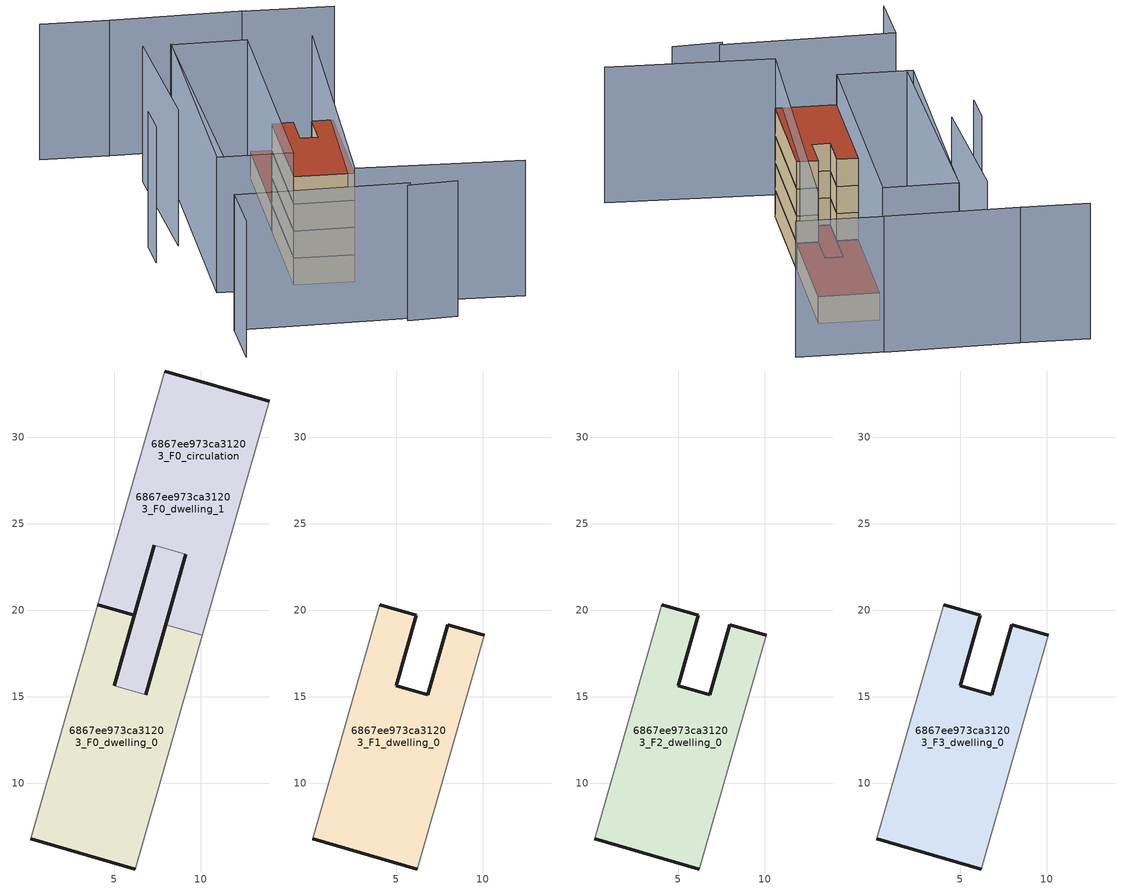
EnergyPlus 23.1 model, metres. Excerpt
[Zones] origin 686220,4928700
6867ee973ca31203_F0_dwelling_0
 floor ground (EU_floor_Construction): 10.1,18.57 6.24,5.05 0.17,6.79 4.04,20.31 6.16,19.7 5,15.64 6.82,15.12 7.98,19.18 z0
 wall outside (EU_wall_Construction): 7.98,19.18 6.82,15.12 / 5,15.64 6.16,19.7 4.04,20.31 / 0.17,6.79 6.24,5.05 z0:3
 wall adiabatic (EU_wall_Construction): 6.24,5.05 10.1,18.57 / 4.04,20.31 0.17,6.79 z0:3
 wall to 6867ee973ca31203_F0_dwelling_1 (EU_wall_Construction): 10.1,18.57 7.98,19.18 z0:3
 wall to 6867ee973ca31203_F0_circulation (EU_wall_Construction): 6.82,15.12 5,15.64 z0:3
6867ee973ca31203_F0_dwelling_1
 floor ground (EU_floor_Construction): 9.14,23.23 7.98,19.18 6.82,15.12 5,15.64 6.16,19.7 7.33,23.75 z0; 13.97,32.09 10.1,18.57 7.98,19.18 9.14,23.23 7.33,23.75 6.16,19.7 4.04,20.31 7.91,33.82 z0
 wall outside (EU_wall_Construction): 13.97,32.09 7.91,33.82 / 9.14,23.23 7.98,19.18 / 4.04,20.31 6.16,19.7 7.33,23.75 z0:3
 wall adiabatic (EU_wall_Construction): 7.91,33.82 4.04,20.31 / 10.1,18.57 13.97,32.09 z0:3
 wall to 6867ee973ca31203_F0_circulation (EU_wall_Construction): 7.33,23.75 9.14,23.23 z0:3
 roof outside (EU_roof_Construction): 10.1,18.57 13.97,32.09 7.91,33.82 4.04,20.31 6.16,19.7 7.33,23.75 9.14,23.23 7.98,19.18 z3; 6.82,15.12 7.98,19.18 9.14,23.23 7.33,23.75 6.16,19.7 5,15.64 z3
6867ee973ca31203_F0_circulation
 floor ground (EU_floor_Construction): 9.14,23.23 7.98,19.18 6.82,15.12 5,15.64 6.16,19.7 7.33,23.75 z0; 13.97,32.09 10.1,18.57 7.98,19.18 9.14,23.23 7.33,23.75 6.16,19.7 4.04,20.31 7.91,33.82 z0
 wall outside (EU_wall_Construction): 7.33,23.75 5,15.64 / 6.82,15.12 9.14,23.23 z0:3
 roof outside (EU_roof_Construction): 10.1,18.57 13.97,32.09 7.91,33.82 4.04,20.31 6.16,19.7 7.33,23.75 9.14,23.23 7.98,19.18 z3; 6.82,15.12 7.98,19.18 9.14,23.23 7.33,23.75 6.16,19.7 5,15.64 z3
6867ee973ca31203_F1_dwelling_0
 floor to 6867ee973ca31203_F0_dwelling_0 (EU_floor_Construction): 10.1,18.57 6.24,5.05 0.17,6.79 4.04,20.31 6.16,19.7 5,15.64 6.82,15.12 7.98,19.18 z3
 wall outside (EU_wall_Construction): 10.1,18.57 7.98,19.18 6.82,15.12 5,15.64 6.16,19.7 4.04,20.31 / 0.17,6.79 6.24,5.05 z3:6
 wall adiabatic (EU_wall_Construction): 6.24,5.05 10.1,18.57 / 4.04,20.31 0.17,6.79 z3:6
6867ee973ca31203_F2_dwelling_0
 floor to 6867ee973ca31203_F1_dwelling_0 (EU_floor_Construction): 10.1,18.57 6.24,5.05 0.17,6.79 4.04,20.31 6.16,19.7 5,15.64 6.82,15.12 7.98,19.18 z6
 wall outside (EU_wall_Construction): 10.1,18.57 7.98,19.18 6.82,15.12 5,15.64 6.16,19.7 4.04,20.31 / 0.17,6.79 6.24,5.05 z6:9
 wall adiabatic (EU_wall_Construction): 6.24,5.05 10.1,18.57 / 4.04,20.31 0.17,6.79 z6:9
6867ee973ca31203_F3_dwelling_0
 floor to 6867ee973ca31203_F2_dwelling_0 (EU_floor_Construction): 10.1,18.57 6.24,5.05 0.17,6.79 4.04,20.31 6.16,19.7 5,15.64 6.82,15.12 7.98,19.18 z9
 wall outside (EU_wall_Construction): 10.1,18.57 7.98,19.18 6.82,15.12 5,15.64 6.16,19.7 4.04,20.31 / 0.17,6.79 6.24,5.05 z9:12
 wall adiabatic (EU_wall_Construction): 6.24,5.05 10.1,18.57 / 4.04,20.31 0.17,6.79 z9:12
 roof outside (EU_roof_Construction): 6.24,5.05 10.1,18.57 7.98,19.18 6.82,15.12 5,15.64 6.16,19.7 4.04,20.31 0.17,6.79 z12
shading: 20.45,-5.56 3.8,-0.23 / 3.8,-0.23 14.38,32.83 / 19.71,38.92 10.62,41.63 / 11,41.54 -2.6,45.24 / 6.83,-6.44 11.98,-7.51 / -12.03,-8.04 -10.19,-1.21 / -10.19,-1.21 7.36,-5.96 / -9.04,21.99 -9.97,18.07 / 0.42,36.92 -7.05,8.26 / -2.35,37.72 -6.1,21.13 / -2.6,45.24 -9.48,47.28 / 0.39,36.82 7.96,34.66 / 7.96,34.66 -0.16,6.14 / -0.16,6.14 -7.73,8.3 / -7.73,8.3 0.39,36.82 z0:15
[Building]
EU S2 Campaign: North Axis=0; Terrain=City; Solar Distribution=FullExterior
[Site:Location]
Bologna: Latitude=44.5; Longitude=11.25; Time Zone=1; Elevation=37
[SizingPeriod:WeatherFileDays]
AnnualSizingPeriod: Begin Month=1; Begin Day of Month=1; End Month=12; End Day of Month=31; Day of Week for Start Day=Monday; Use Weather File Daylight Saving Period=No; Use Weather File Rain and Snow Indicators=No
[MATERIAL]
EU_InternalMass_Material: Roughness=MediumRough; Thickness=0.1; Conductivity=1; Density=1800; Specific Heat=900; Thermal Absorptance=0.9; Solar Absorptance=0.7; Visible Absorptance=0.7
[MATERIAL:NOMASS] Roughness=MediumRough; Thermal Absorptance=0.9; Solar Absorptance=0.7; Visible Absorptance=0.7
Name | Thermal Resistance
EU_wall_NoMass | 0.937881
EU_roof_NoMass | 0.548572
EU_floor_NoMass | 0.71348
[CONSTRUCTION]
EU_wall_Construction: EU_wall_NoMass
EU_roof_Construction: EU_roof_NoMass
EU_floor_Construction: EU_floor_NoMass
EU_InternalMass_Construction: EU_InternalMass_Material
[ZONE] Type=1; Multiplier=1; Ceiling Height=autocalculate; Floor Area=autocalculate; Part of Total Floor Area=Yes
Name | Volume
6867ee973ca31203_F0_dwelling_0; 6867ee973ca31203_F1_dwelling_0; 6867ee973ca31203_F2_dwelling_0; 6867ee973ca31203_F3_dwelling_0 | 242.073
6867ee973ca31203_F0_dwelling_1; 6867ee973ca31203_F0_circulation | 289.953
[INTERNALMASS] Construction=EU_InternalMass_Construction
Name | Zone or ZoneList | Surface Area
6867ee973ca31203_F0_dwelling_0_EU_InternalMass | 6867ee973ca31203_F0_dwelling_0 | 80.6908
6867ee973ca31203_F0_dwelling_1_EU_InternalMass | 6867ee973ca31203_F0_dwelling_1 | 80.6908
6867ee973ca31203_F1_dwelling_0_EU_InternalMass | 6867ee973ca31203_F1_dwelling_0 | 177.342
6867ee973ca31203_F2_dwelling_0_EU_InternalMass | 6867ee973ca31203_F2_dwelling_0 | 177.342
6867ee973ca31203_F3_dwelling_0_EU_InternalMass | 6867ee973ca31203_F3_dwelling_0 | 177.342
[OTHEREQUIPMENT] Fuel Type=Electricity; Design Level Calculation Method=Watts/Area; Power per Zone Floor Area=1; Fraction Latent=0; Fraction Radiant=0; Fraction Lost=0; Carbon Dioxide Generation Rate=0; EndUse Subcategory=EU_Step8_InternalGains
Name | Zone or ZoneList or Space or SpaceList | Schedule
EU_Step8_InternalGain_6867ee973ca31203_F0_dwelling_0_f000 | 6867ee973ca31203_F0_dwelling_0 | EU_Step8_GainSchedule_6867ee973ca31203_F0_dwelling_0_f000
EU_Step8_InternalGain_6867ee973ca31203_F0_dwelling_1_f000 | 6867ee973ca31203_F0_dwelling_1 | EU_Step8_GainSchedule_6867ee973ca31203_F0_dwelling_1_f000
EU_Step8_InternalGain_6867ee973ca31203_F1_dwelling_0_f000 | 6867ee973ca31203_F1_dwelling_0 | EU_Step8_GainSchedule_6867ee973ca31203_F1_dwelling_0_f000
EU_Step8_InternalGain_6867ee973ca31203_F2_dwelling_0_f000 | 6867ee973ca31203_F2_dwelling_0 | EU_Step8_GainSchedule_6867ee973ca31203_F2_dwelling_0_f000
EU_Step8_InternalGain_6867ee973ca31203_F3_dwelling_0_f000 | 6867ee973ca31203_F3_dwelling_0 | EU_Step8_GainSchedule_6867ee973ca31203_F3_dwelling_0_f000
[ZONEINFILTRATION:DESIGNFLOWRATE]
EU_Circulation_Infiltration_6867ee973ca31203_F0_circulation: Zone or ZoneList or Space or SpaceList=6867ee973ca31203_F0_circulation; Schedule=EU_AlwaysOn; Design Flow Rate Calculation Method=Flow/Area; Flow Rate per Floor Area=0.0005; Constant Term Coefficient=1; Temperature Term Coefficient=0; Velocity Term Coefficient=0; Velocity Squared Term Coefficient=0
[ZONEVENTILATION:DESIGNFLOWRATE] Schedule=EU_AlwaysOn; Design Flow Rate Calculation Method=AirChanges/Hour; Air Changes per Hour=0.687892; Ventilation Type=Natural; Fan Pressure Rise=0; Fan Total Efficiency=1; Constant Term Coefficient=1; Temperature Term Coefficient=0; Velocity Term Coefficient=0; Velocity Squared Term Coefficient=0; Minimum Indoor Temperature=-100; Maximum Indoor Temperature=100; Delta Temperature=-100; Minimum Outdoor Temperature=-100; Maximum Outdoor Temperature=100; Maximum Wind Speed=40
Name | Zone or ZoneList or Space or SpaceList
EU_ConstantAir_6867ee973ca31203_F0_dwelling_0 | 6867ee973ca31203_F0_dwelling_0
EU_ConstantAir_6867ee973ca31203_F0_dwelling_1 | 6867ee973ca31203_F0_dwelling_1
EU_ConstantAir_6867ee973ca31203_F1_dwelling_0 | 6867ee973ca31203_F1_dwelling_0
EU_ConstantAir_6867ee973ca31203_F2_dwelling_0 | 6867ee973ca31203_F2_dwelling_0
EU_ConstantAir_6867ee973ca31203_F3_dwelling_0 | 6867ee973ca31203_F3_dwelling_0
[HVACTEMPLATE:THERMOSTAT] Constant Heating Setpoint=20; Constant Cooling Setpoint=50
EU_HeatOnly_6867ee973ca31203_F0_dwelling_0; EU_HeatOnly_6867ee973ca31203_F0_dwelling_1; EU_HeatOnly_6867ee973ca31203_F1_dwelling_0; EU_HeatOnly_6867ee973ca31203_F2_dwelling_0; EU_HeatOnly_6867ee973ca31203_F3_dwelling_0
[HVACTEMPLATE:ZONE:IDEALLOADSAIRSYSTEM] System Availability Schedule=EU_AlwaysOn; Maximum Heating Supply Air Temperature=50; Minimum Cooling Supply Air Temperature=13; Maximum Heating Supply Air Humidity Ratio=0.0156; Minimum Cooling Supply Air Humidity Ratio=0.0077; Heating Limit=NoLimit; Cooling Limit=NoLimit; Heating Availability Schedule=EU_AlwaysOn; Cooling Availability Schedule=EU_CoolingOff; Dehumidification Control Type=ConstantSensibleHeatRatio; Cooling Sensible Heat Ratio=0.7; Dehumidification Setpoint=60; Humidification Control Type=None; Humidification Setpoint=30; Outdoor Air Method=None; Outdoor Air Flow Rate per Person=0.00944; Outdoor Air Flow Rate per Zone Floor Area=0; Outdoor Air Flow Rate per Zone=0; Demand Controlled Ventilation Type=None; Outdoor Air Economizer Type=NoEconomizer; Heat Recovery Type=None; Sensible Heat Recovery Effectiveness=0.7; Latent Heat Recovery Effectiveness=0.65
Name | Template Thermostat
6867ee973ca31203_F0_dwelling_0 | EU_HeatOnly_6867ee973ca31203_F0_dwelling_0
6867ee973ca31203_F0_dwelling_1 | EU_HeatOnly_6867ee973ca31203_F0_dwelling_1
6867ee973ca31203_F1_dwelling_0 | EU_HeatOnly_6867ee973ca31203_F1_dwelling_0
6867ee973ca31203_F2_dwelling_0 | EU_HeatOnly_6867ee973ca31203_F2_dwelling_0
6867ee973ca31203_F3_dwelling_0 | EU_HeatOnly_6867ee973ca31203_F3_dwelling_0
[SIZING:ZONE] Zone Cooling Design Supply Air Temperature Input Method=SupplyAirTemperature; Zone Cooling Design Supply Air Temperature=13; Zone Heating Design Supply Air Temperature Input Method=SupplyAirTemperature; Zone Heating Design Supply Air Temperature=50; Zone Cooling Design Supply Air Humidity Ratio=0.008; Zone Heating Design Supply Air Humidity Ratio=0.008; Cooling Design Air Flow Method=DesignDay; Cooling Design Air Flow Rate=0; Cooling Minimum Air Flow per Zone Floor Area=0.000762; Cooling Minimum Air Flow=0; Cooling Minimum Air Flow Fraction=0.2; Heating Design Air Flow Method=DesignDay; Heating Design Air Flow Rate=0; Heating Maximum Air Flow per Zone Floor Area=0.002032; Heating Maximum Air Flow=0.141576; Heating Maximum Air Flow Fraction=0.3; Account for Dedicated Outdoor Air System=No; Dedicated Outdoor Air System Control Strategy=NeutralSupplyAir; Dedicated Outdoor Air Low Setpoint Temperature for Design=autosize; Dedicated Outdoor Air High Setpoint Temperature for Design=autosize; Zone Load Sizing Method=Sensible Load Only No Latent Load; Zone Latent Cooling Design Supply Air Humidity Ratio Input Method=HumidityRatioDifference; Zone Cooling Design Supply Air Humidity Ratio Difference=0.005; Zone Latent Heating Design Supply Air Humidity Ratio Input Method=HumidityRatioDifference; Zone Humidification Design Supply Air Humidity Ratio Difference=0.005
6867ee973ca31203_F0_dwelling_0; 6867ee973ca31203_F0_dwelling_1; 6867ee973ca31203_F1_dwelling_0; 6867ee973ca31203_F2_dwelling_0; 6867ee973ca31203_F3_dwelling_0
[SCHEDULE:CONSTANT]
Name | Hourly Value
EU_AlwaysOn | 1
EU_CoolingOff | 0
[SCHEDULE:FILE] Column Number=1; Rows to Skip at Top=0; Number of Hours of Data=8760; Column Separator=Comma; Interpolate to Timestep=No; Minutes per Item=60; Adjust Schedule for Daylight Savings=Yes
Name | File
EU_Step8_GainSchedule_6867ee973ca31203_F0_dwelling_0_f000 | ../../schedules/6867ee973ca31203/6867ee973ca31203_F0_dwelling_0_f000_gain.csv
EU_Step8_GainSchedule_6867ee973ca31203_F0_dwelling_1_f000 | ../../schedules/6867ee973ca31203/6867ee973ca31203_F0_dwelling_1_f000_gain.csv
EU_Step8_GainSchedule_6867ee973ca31203_F1_dwelling_0_f000 | ../../schedules/6867ee973ca31203/6867ee973ca31203_F1_dwelling_0_f000_gain.csv
EU_Step8_GainSchedule_6867ee973ca31203_F2_dwelling_0_f000 | ../../schedules/6867ee973ca31203/6867ee973ca31203_F2_dwelling_0_f000_gain.csv
EU_Step8_GainSchedule_6867ee973ca31203_F3_dwelling_0_f000 | ../../schedules/6867ee973ca31203/6867ee973ca31203_F3_dwelling_0_f000_gain.csv
